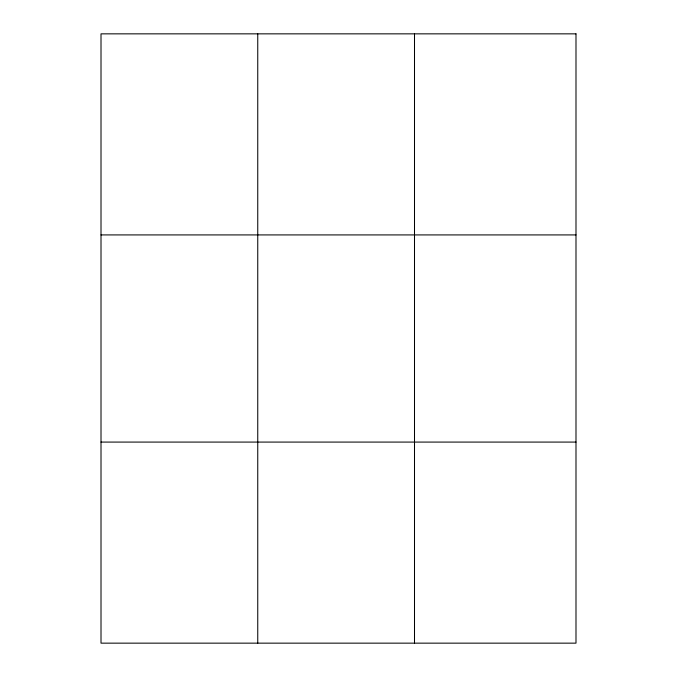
<?xml version="1.0" encoding="UTF-8"?>
<svg xmlns="http://www.w3.org/2000/svg" width="677" height="677" viewBox="0 0 677 677"><rect width="100%" height="100%" fill="white"/><g stroke="black" fill="none" stroke-linecap="round" stroke-linejoin="round"><path stroke-width="1.02" d="M257.751 33.85L257.751 643.15M414.502 33.85L414.502 643.15M101.008 234.919L575.992 234.919M101.008 442.081L575.992 442.081M575.992 33.85L575.992 643.15L101.008 643.15L101.008 33.85L575.992 33.85"/></g></svg>
